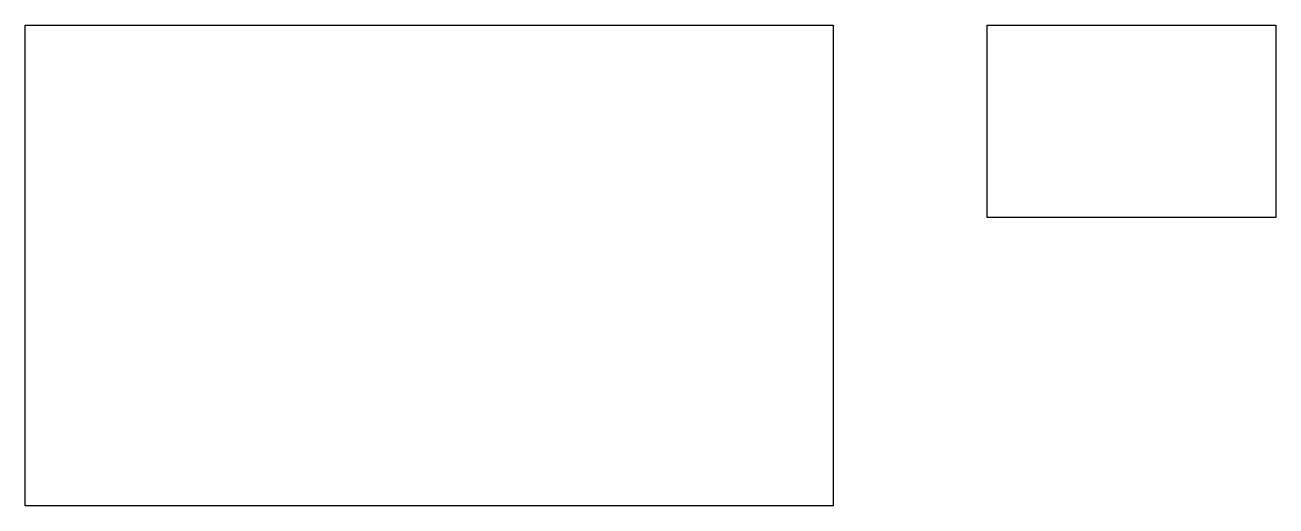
# Model space of a CAD drawing. Header units: millimetres. Extents: x 100 to 230, y -150 to -100.
import ezdxf

# ---------------------------------------------------------------- set-up
doc = ezdxf.new("R2010")
doc.units = ezdxf.units.MM
doc.layers.add('Edge.Cuts', color=254, linetype='CONTINUOUS', true_color=0xd0d2cd)

msp = doc.modelspace()

# ---------------------------------------------------------------- linework, layer by layer
at = {"layer": 'Edge.Cuts', "linetype": 'CONTINUOUS'}
for p, q in [((100, -100), (184, -100)), ((100, -150), (100, -100)), ((184, -100), (184, -150)), ((200, -100), (230, -100)), ((200, -120), (200, -100)), ((230, -100), (230, -120)), ((230, -120), (200, -120)), ((184, -150), (100, -150))]:
    msp.add_line(p, q, dxfattribs=at)

doc.saveas('drawing.dxf')
